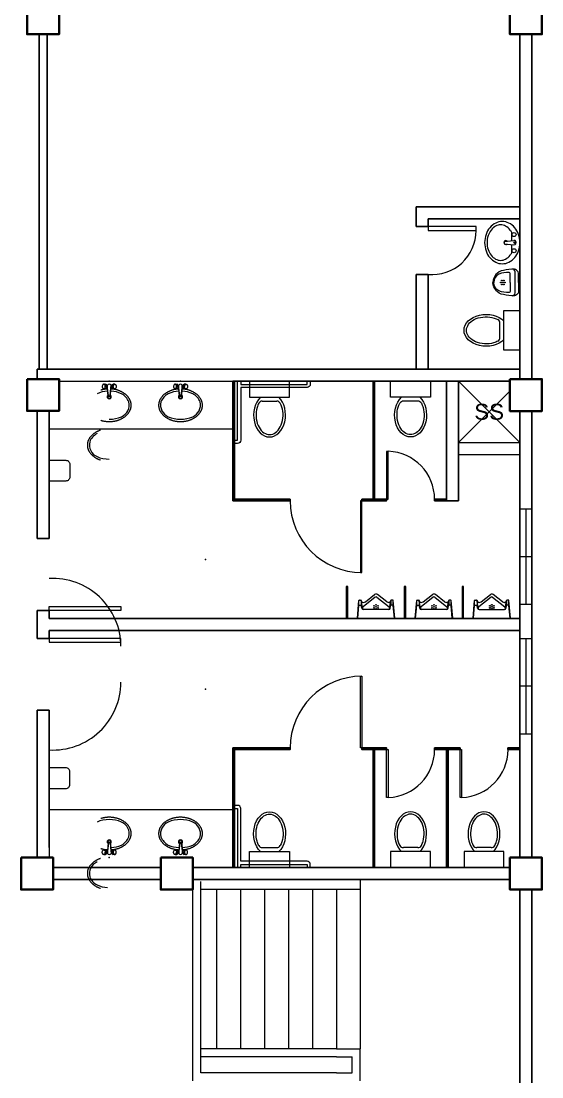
# Model space of a CAD drawing. Header units: millimetres. Extents: x 3 to 421, y 1 to 233.
# Drawn here: x 391.16 to 397.68, y 120.14 to 133.38 of the extents above; entities that cross this region are included whole.
import ezdxf

# ---------------------------------------------------------------- set-up
doc = ezdxf.new("R2010")
doc.units = ezdxf.units.MM
doc.header["$MEASUREMENT"] = 0
doc.linetypes.add('HIDDEN2', pattern=[0.1875, 0.125, -0.0625])
for name, color, linetype, lineweight in [('door', 234, 'Continuous', 13), ('road', 1, 'Continuous', 20), ('WALL', 4, 'Continuous', 30), ('walls', 4, 'Continuous', 30)]:
    doc.layers.add(name, color=color, linetype=linetype, lineweight=lineweight)
doc.styles.add('SWISSLT175', font='swissl.ttf', dxfattribs={"height": 0.175})

msp = doc.modelspace()

# ---------------------------------------------------------------- linework, layer by layer
at = {"color": 8, "linetype": 'ByBlock', "lineweight": 25}
for p, q in [((391.383, 133.219), (391.383, 129.018)), ((391.483, 133.219), (391.483, 129.018)), ((397.408, 133.219), (397.408, 128.894)), ((397.408, 133.219), (397.408, 128.894)), ((397.558, 133.219), (397.558, 128.894)), ((397.558, 130.792), (397.558, 131.942)), ((397.408, 130.792), (397.408, 131.792)), ((396.108, 131.056), (396.108, 130.806)), ((396.108, 131.056), (397.408, 131.056)), ((396.258, 130.906), (396.258, 130.806)), ((396.108, 130.806), (396.258, 130.806)), ((396.108, 130.206), (396.108, 129.018)), ((396.108, 130.206), (396.258, 130.206)), ((396.258, 130.206), (396.258, 129.018)), ((391.358, 129.018), (391.358, 128.895)), ((395.808, 129.018), (391.358, 129.018)), ((397.408, 129.018), (395.808, 129.018)), ((393.831, 128.868), (397.283, 128.868)), ((396.488, 127.368), (396.488, 128.868)), ((396.638, 127.368), (396.638, 128.868)), ((391.358, 128.495), (391.358, 126.893)), ((391.508, 128.495), (391.508, 126.893)), ((397.408, 128.494), (397.408, 126.067)), ((397.408, 128.494), (397.408, 125.967)), ((397.558, 128.494), (397.558, 122.893)), ((396.488, 127.368), (396.638, 127.368)), ((391.508, 126.893), (391.358, 126.893)), ((391.358, 125.993), (391.358, 125.643)), ((391.508, 125.993), (391.508, 125.893)), ((397.408, 125.967), (397.408, 122.893)), ((397.408, 125.893), (391.508, 125.893)), ((391.508, 125.743), (391.508, 125.643)), ((397.408, 125.743), (391.508, 125.743)), ((391.508, 124.743), (391.358, 124.743)), ((392.908, 122.768), (391.558, 122.768)), ((393.308, 122.768), (393.558, 122.768)), ((393.558, 122.768), (395.558, 122.768)), ((397.283, 122.768), (395.558, 122.768)), ((392.908, 122.618), (391.558, 122.618)), ((393.308, 122.618), (393.558, 122.618)), ((393.558, 122.618), (395.558, 122.618)), ((397.283, 122.618), (395.558, 122.618)), ((397.408, 122.493), (397.408, 118.093)), ((397.558, 122.493), (397.558, 118.093)), ((397.408, 118.093), (397.408, 121.366)), ((397.558, 118.093), (397.558, 121.366))]:
    msp.add_line(p, q, dxfattribs=at)
at = {"color": 8, "linetype": 'ByBlock', "lineweight": 9}
for p, q in [((397.408, 132.342), (397.408, 133.219)), ((397.558, 132.342), (397.558, 133.219)), ((397.408, 132.342), (397.408, 131.942)), ((397.558, 132.342), (397.558, 131.942)), ((397.408, 130.792), (397.408, 130.392)), ((397.558, 130.792), (397.558, 130.392)), ((397.558, 129.242), (397.558, 130.392)), ((397.408, 129.242), (397.408, 130.242)), ((397.408, 129.242), (397.408, 128.894)), ((397.558, 129.242), (397.558, 128.894)), ((396.638, 128.868), (397.408, 128.098)), ((397.283, 128.743), (396.638, 128.098)), ((396.638, 128.098), (397.408, 128.098)), ((396.638, 127.948), (397.408, 127.948)), ((397.408, 127.267), (397.558, 127.267)), ((397.483, 127.267), (397.483, 126.067)), ((397.558, 127.267), (397.558, 126.067)), ((397.558, 126.667), (397.408, 126.667)), ((397.558, 126.067), (397.408, 126.067)), ((397.408, 125.893), (397.408, 125.993)), ((397.408, 125.743), (397.408, 125.643)), ((397.408, 125.643), (397.558, 125.643)), ((397.483, 125.643), (397.483, 124.443)), ((397.558, 125.643), (397.558, 124.443)), ((397.558, 125.043), (397.408, 125.043)), ((397.558, 124.443), (397.408, 124.443)), ((391.508, 122.893), (391.358, 122.893)), ((393.308, 122.493), (393.308, 122.618)), ((395.408, 122.618), (395.408, 122.493)), ((393.308, 120.093), (393.308, 122.493)), ((393.408, 122.493), (393.408, 122.593)), ((393.408, 120.193), (393.408, 122.493)), ((395.408, 122.493), (393.408, 122.493)), ((393.608, 122.493), (393.608, 120.493)), ((393.908, 122.493), (393.908, 120.493)), ((394.208, 122.493), (394.208, 120.493)), ((394.508, 122.493), (394.508, 120.493)), ((394.808, 122.493), (394.808, 120.493)), ((395.108, 122.493), (395.108, 120.493)), ((395.408, 122.493), (395.408, 120.493)), ((395.108, 120.493), (393.408, 120.493)), ((395.108, 120.493), (395.408, 120.493)), ((395.408, 120.393), (395.408, 120.493)), ((395.108, 120.393), (393.408, 120.393)), ((395.108, 120.393), (395.308, 120.393)), ((395.308, 120.193), (395.308, 120.393)), ((395.408, 120.193), (395.408, 120.393)), ((395.108, 120.193), (393.408, 120.193)), ((395.108, 120.193), (395.308, 120.193)), ((395.408, 120.093), (395.408, 120.193))]:
    msp.add_line(p, q, dxfattribs=at)
at = {"color": 8, "linetype": 'ByBlock', "lineweight": 25, "ltscale": 0.3}
for p, q in [((397.408, 130.906), (396.258, 130.906)), ((391.508, 125.993), (391.358, 125.993)), ((391.508, 125.643), (391.358, 125.643))]:
    msp.add_line(p, q, dxfattribs=at)
at = {"color": 8, "lineweight": 9}
for p, q in [((397.21, 130.62), (397.332, 130.633)), ((397.21, 130.591), (397.332, 130.578)), ((397.347, 129.974), (397.347, 130.238)), ((397.208, 129.756), (397.408, 129.756)), ((397.208, 129.256), (397.208, 129.756)), ((397.408, 129.756), (397.408, 129.256)), ((397.158, 129.415), (397.158, 129.596)), ((397.408, 129.256), (397.208, 129.256)), ((394.021, 128.868), (394.021, 128.668)), ((394.521, 128.868), (394.021, 128.868)), ((394.521, 128.668), (394.521, 128.868)), ((395.788, 128.668), (395.788, 128.868)), ((395.788, 128.868), (396.288, 128.868)), ((396.288, 128.868), (396.288, 128.668)), ((392.194, 128.83), (392.215, 128.83)), ((392.194, 128.772), (392.215, 128.772)), ((392.21, 128.821), (392.197, 128.83)), ((392.21, 128.78), (392.197, 128.772)), ((392.21, 128.821), (392.228, 128.821)), ((392.21, 128.821), (392.213, 128.801)), ((392.21, 128.78), (392.213, 128.801)), ((392.21, 128.78), (392.228, 128.78)), ((392.232, 128.801), (392.213, 128.801)), ((392.228, 128.821), (392.215, 128.83)), ((392.228, 128.78), (392.215, 128.772)), ((392.228, 128.821), (392.232, 128.801)), ((392.228, 128.78), (392.232, 128.801)), ((392.231, 128.815), (392.234, 128.815)), ((392.231, 128.787), (392.234, 128.787)), ((392.242, 128.782), (392.24, 128.818)), ((392.252, 128.687), (392.242, 128.782)), ((392.248, 128.677), (392.242, 128.777)), ((392.273, 128.687), (392.284, 128.782)), ((392.277, 128.677), (392.283, 128.777)), ((392.284, 128.782), (392.285, 128.818)), ((392.294, 128.815), (392.291, 128.815)), ((392.294, 128.787), (392.291, 128.787)), ((392.297, 128.821), (392.294, 128.801)), ((392.297, 128.78), (392.294, 128.801)), ((392.294, 128.801), (392.312, 128.801)), ((392.297, 128.821), (392.31, 128.83)), ((392.315, 128.821), (392.297, 128.821)), ((392.297, 128.78), (392.31, 128.772)), ((392.315, 128.78), (392.297, 128.78)), ((392.331, 128.83), (392.31, 128.83)), ((392.331, 128.772), (392.31, 128.772)), ((392.315, 128.821), (392.312, 128.801)), ((392.315, 128.78), (392.312, 128.801)), ((392.315, 128.821), (392.328, 128.83)), ((392.315, 128.78), (392.328, 128.772)), ((393.087, 128.83), (393.108, 128.83)), ((393.087, 128.772), (393.108, 128.772)), ((393.102, 128.821), (393.09, 128.83)), ((393.102, 128.78), (393.09, 128.772)), ((393.102, 128.821), (393.121, 128.821)), ((393.102, 128.821), (393.106, 128.801)), ((393.102, 128.78), (393.106, 128.801)), ((393.102, 128.78), (393.121, 128.78)), ((393.124, 128.801), (393.106, 128.801)), ((393.121, 128.821), (393.108, 128.83)), ((393.121, 128.78), (393.108, 128.772)), ((393.121, 128.821), (393.124, 128.801)), ((393.121, 128.78), (393.124, 128.801)), ((393.124, 128.815), (393.127, 128.815)), ((393.124, 128.787), (393.127, 128.787)), ((393.134, 128.782), (393.133, 128.818)), ((393.145, 128.687), (393.134, 128.782)), ((393.141, 128.677), (393.135, 128.777)), ((393.165, 128.687), (393.176, 128.782)), ((393.17, 128.677), (393.176, 128.777)), ((393.176, 128.782), (393.178, 128.818)), ((393.187, 128.815), (393.184, 128.815)), ((393.187, 128.787), (393.184, 128.787)), ((393.19, 128.821), (393.186, 128.801)), ((393.19, 128.78), (393.186, 128.801)), ((393.186, 128.801), (393.205, 128.801)), ((393.19, 128.821), (393.203, 128.83)), ((393.208, 128.821), (393.19, 128.821)), ((393.208, 128.78), (393.19, 128.78)), ((393.19, 128.78), (393.203, 128.772)), ((393.224, 128.83), (393.203, 128.83)), ((393.224, 128.772), (393.203, 128.772)), ((393.208, 128.821), (393.205, 128.801)), ((393.208, 128.78), (393.205, 128.801)), ((393.208, 128.821), (393.221, 128.83)), ((393.208, 128.78), (393.221, 128.772)), ((392.253, 128.686), (392.248, 128.677)), ((392.272, 128.686), (392.277, 128.677)), ((393.145, 128.686), (393.141, 128.677)), ((393.165, 128.686), (393.169, 128.677)), ((394.021, 128.668), (394.521, 128.668)), ((394.18, 128.618), (394.361, 128.618)), ((396.288, 128.668), (395.788, 128.668)), ((396.129, 128.618), (395.948, 128.618)), ((395.472, 126.102), (395.588, 126.192)), ((395.74, 126.102), (395.624, 126.192)), ((396.197, 126.102), (396.313, 126.192)), ((396.465, 126.102), (396.349, 126.192)), ((396.922, 126.102), (397.038, 126.192)), ((397.19, 126.102), (397.074, 126.192)), ((395.371, 125.896), (395.391, 126.118)), ((395.376, 125.896), (395.39, 126.053)), ((395.391, 126.055), (395.391, 126.118)), ((395.395, 126.058), (395.417, 126.058)), ((395.396, 126.123), (395.416, 126.123)), ((395.422, 126.11), (395.421, 126.118)), ((395.421, 126.118), (395.421, 126.056)), ((395.428, 126.02), (395.421, 126.054)), ((395.436, 126.022), (395.422, 126.11)), ((395.442, 126.093), (395.446, 126.093)), ((395.596, 126.16), (395.444, 126.04)), ((395.615, 126.16), (395.768, 126.04)), ((395.77, 126.093), (395.765, 126.093)), ((395.775, 126.022), (395.789, 126.11)), ((395.784, 126.02), (395.79, 126.054)), ((395.789, 126.11), (395.791, 126.118)), ((395.791, 126.118), (395.791, 126.056)), ((395.816, 126.058), (395.795, 126.058)), ((395.816, 126.123), (395.796, 126.123)), ((395.821, 126.055), (395.821, 126.118)), ((395.841, 125.896), (395.821, 126.118)), ((395.836, 125.896), (395.821, 126.053)), ((396.096, 125.896), (396.116, 126.118)), ((396.101, 125.896), (396.115, 126.053)), ((396.116, 126.055), (396.116, 126.118)), ((396.12, 126.058), (396.142, 126.058)), ((396.121, 126.123), (396.141, 126.123)), ((396.147, 126.11), (396.146, 126.118)), ((396.146, 126.118), (396.146, 126.056)), ((396.153, 126.02), (396.146, 126.054)), ((396.161, 126.022), (396.147, 126.11)), ((396.167, 126.093), (396.171, 126.093)), ((396.321, 126.16), (396.169, 126.04)), ((396.34, 126.16), (396.493, 126.04)), ((396.495, 126.093), (396.49, 126.093)), ((396.5, 126.022), (396.514, 126.11)), ((396.509, 126.02), (396.515, 126.054)), ((396.514, 126.11), (396.516, 126.118)), ((396.516, 126.118), (396.516, 126.056)), ((396.541, 126.058), (396.52, 126.058)), ((396.541, 126.123), (396.521, 126.123)), ((396.546, 126.055), (396.546, 126.118)), ((396.566, 125.896), (396.546, 126.118)), ((396.561, 125.896), (396.546, 126.053)), ((396.821, 125.896), (396.841, 126.118)), ((396.826, 125.896), (396.84, 126.053)), ((396.841, 126.055), (396.841, 126.118)), ((396.845, 126.058), (396.867, 126.058)), ((396.846, 126.123), (396.866, 126.123)), ((396.872, 126.11), (396.871, 126.118)), ((396.871, 126.118), (396.871, 126.056)), ((396.878, 126.02), (396.871, 126.054)), ((396.886, 126.022), (396.872, 126.11)), ((396.892, 126.093), (396.896, 126.093)), ((397.046, 126.16), (396.894, 126.04)), ((397.065, 126.16), (397.218, 126.04)), ((397.22, 126.093), (397.215, 126.093)), ((397.225, 126.022), (397.239, 126.11)), ((397.234, 126.02), (397.24, 126.054)), ((397.239, 126.11), (397.241, 126.118)), ((397.241, 126.118), (397.241, 126.056)), ((397.266, 126.058), (397.245, 126.058)), ((397.266, 126.123), (397.246, 126.123)), ((397.271, 126.055), (397.271, 126.118)), ((397.291, 125.896), (397.271, 126.118)), ((397.286, 125.896), (397.271, 126.053)), ((395.436, 126.022), (395.439, 126.005)), ((395.764, 126.003), (395.447, 126.003)), ((395.775, 126.022), (395.772, 126.005)), ((396.161, 126.022), (396.164, 126.005)), ((396.489, 126.003), (396.172, 126.003)), ((396.5, 126.022), (396.497, 126.005)), ((396.886, 126.022), (396.889, 126.005)), ((396.897, 126.003), (397.214, 126.003)), ((397.225, 126.022), (397.222, 126.005)), ((395.379, 125.893), (395.374, 125.893)), ((395.833, 125.893), (395.379, 125.893)), ((395.52, 125.893), (395.45, 125.893)), ((395.833, 125.893), (395.838, 125.893)), ((396.104, 125.893), (396.099, 125.893)), ((396.558, 125.893), (396.104, 125.893)), ((396.245, 125.893), (396.175, 125.893)), ((396.558, 125.893), (396.563, 125.893)), ((396.829, 125.893), (396.824, 125.893)), ((396.829, 125.893), (397.283, 125.893)), ((397.142, 125.893), (397.212, 125.893)), ((397.283, 125.893), (397.288, 125.893)), ((392.248, 123.084), (392.242, 122.984)), ((392.252, 123.075), (392.242, 122.979)), ((392.253, 123.075), (392.248, 123.085)), ((392.272, 123.075), (392.277, 123.085)), ((392.273, 123.075), (392.284, 122.979)), ((392.277, 123.084), (392.283, 122.984)), ((393.145, 123.075), (393.134, 122.979)), ((393.141, 123.084), (393.135, 122.984)), ((393.145, 123.075), (393.141, 123.085)), ((393.165, 123.075), (393.169, 123.085)), ((393.165, 123.075), (393.176, 122.979)), ((393.17, 123.084), (393.176, 122.984)), ((394.18, 123.018), (394.361, 123.018)), ((396.129, 123.018), (395.948, 123.018)), ((397.049, 123.018), (396.868, 123.018)), ((392.194, 122.989), (392.215, 122.989)), ((392.194, 122.931), (392.215, 122.931)), ((392.21, 122.981), (392.197, 122.989)), ((392.21, 122.94), (392.197, 122.931)), ((392.21, 122.981), (392.213, 122.96)), ((392.21, 122.981), (392.228, 122.981)), ((392.21, 122.94), (392.213, 122.96)), ((392.21, 122.94), (392.228, 122.94)), ((392.232, 122.96), (392.213, 122.96)), ((392.228, 122.981), (392.215, 122.989)), ((392.228, 122.94), (392.215, 122.931)), ((392.228, 122.981), (392.232, 122.96)), ((392.228, 122.94), (392.232, 122.96)), ((392.231, 122.974), (392.234, 122.974)), ((392.231, 122.946), (392.234, 122.946)), ((392.242, 122.979), (392.24, 122.943)), ((392.284, 122.979), (392.285, 122.943)), ((392.294, 122.974), (392.291, 122.974)), ((392.294, 122.946), (392.291, 122.946)), ((392.297, 122.981), (392.294, 122.96)), ((392.294, 122.96), (392.312, 122.96)), ((392.297, 122.94), (392.294, 122.96)), ((392.297, 122.981), (392.31, 122.989)), ((392.315, 122.981), (392.297, 122.981)), ((392.297, 122.94), (392.31, 122.931)), ((392.315, 122.94), (392.297, 122.94)), ((392.331, 122.989), (392.31, 122.989)), ((392.331, 122.931), (392.31, 122.931)), ((392.315, 122.981), (392.312, 122.96)), ((392.315, 122.94), (392.312, 122.96)), ((392.315, 122.981), (392.328, 122.989)), ((392.315, 122.94), (392.328, 122.931)), ((393.087, 122.989), (393.108, 122.989)), ((393.087, 122.931), (393.108, 122.931)), ((393.102, 122.981), (393.09, 122.989)), ((393.102, 122.94), (393.09, 122.931)), ((393.102, 122.981), (393.106, 122.96)), ((393.102, 122.981), (393.121, 122.981)), ((393.102, 122.94), (393.106, 122.96)), ((393.102, 122.94), (393.121, 122.94)), ((393.124, 122.96), (393.106, 122.96)), ((393.121, 122.981), (393.108, 122.989)), ((393.121, 122.94), (393.108, 122.931)), ((393.121, 122.981), (393.124, 122.96)), ((393.121, 122.94), (393.124, 122.96)), ((393.124, 122.974), (393.127, 122.974)), ((393.124, 122.946), (393.127, 122.946)), ((393.134, 122.979), (393.133, 122.943)), ((393.176, 122.979), (393.178, 122.943)), ((393.187, 122.974), (393.184, 122.974)), ((393.187, 122.946), (393.184, 122.946)), ((393.19, 122.981), (393.186, 122.96)), ((393.186, 122.96), (393.205, 122.96)), ((393.19, 122.94), (393.186, 122.96)), ((393.19, 122.981), (393.203, 122.989)), ((393.208, 122.981), (393.19, 122.981)), ((393.208, 122.94), (393.19, 122.94)), ((393.19, 122.94), (393.203, 122.931)), ((393.224, 122.989), (393.203, 122.989)), ((393.224, 122.931), (393.203, 122.931)), ((393.208, 122.981), (393.205, 122.96)), ((393.208, 122.94), (393.205, 122.96)), ((393.208, 122.981), (393.221, 122.989)), ((393.208, 122.94), (393.221, 122.931)), ((394.021, 122.768), (394.021, 122.968)), ((394.021, 122.968), (394.521, 122.968)), ((394.521, 122.968), (394.521, 122.768)), ((395.788, 122.968), (395.788, 122.768)), ((396.288, 122.968), (395.788, 122.968)), ((396.288, 122.768), (396.288, 122.968)), ((396.708, 122.968), (396.708, 122.768)), ((397.208, 122.968), (396.708, 122.968)), ((397.208, 122.768), (397.208, 122.968)), ((394.521, 122.768), (394.021, 122.768)), ((395.788, 122.768), (396.288, 122.768)), ((396.708, 122.768), (397.208, 122.768))]:
    msp.add_line(p, q, dxfattribs=at)
at = {"color": 8, "lineweight": 25}
msp.add_line((391.633, 128.863), (393.811, 128.868), dxfattribs=at)
at = {"color": 8, "linetype": 'ByBlock', "lineweight": 35}
for points in [[(391.233, 133.619), (391.633, 133.619), (391.633, 133.219), (391.233, 133.219)], [(397.283, 133.619), (397.683, 133.619), (397.683, 133.219), (397.283, 133.219)], [(391.233, 128.895), (391.633, 128.895), (391.633, 128.495), (391.233, 128.495)], [(397.283, 128.894), (397.683, 128.894), (397.683, 128.494), (397.283, 128.494)], [(391.158, 122.893), (391.558, 122.893), (391.558, 122.493), (391.158, 122.493)], [(392.908, 122.893), (393.308, 122.893), (393.308, 122.493), (392.908, 122.493)], [(397.283, 122.893), (397.683, 122.893), (397.683, 122.493), (397.283, 122.493)]]:
    msp.add_lwpolyline(points, close=True, dxfattribs=at)
at = {"color": 8, "lineweight": 9}
for points in [[(397.187, 130.871, 0.11576), (397.105, 130.851, 0.104047), (397.031, 130.793, 0.090875), (396.984, 130.709, 0.083344), (396.966, 130.606, 0.083344), (396.984, 130.502, 0.090875), (397.031, 130.418, 0.104047), (397.105, 130.36, 0.11576), (397.187, 130.341, 0.11576), (397.27, 130.36, 0.104047), (397.344, 130.418, 0.090875), (397.391, 130.502, 0.083344), (397.408, 130.606, 0.083344), (397.391, 130.709, 0.090875), (397.344, 130.793, 0.104047), (397.27, 130.851, 0.11576)], [(392.194, 128.772, 0.145837), (392.2, 128.774, 0.107165), (392.207, 128.78, 0.077149), (392.211, 128.789, 0.064217), (392.212, 128.801, 0.064217), (392.211, 128.813, 0.077149), (392.207, 128.821, 0.107165), (392.2, 128.828, 0.145837), (392.194, 128.83, 0.145837), (392.187, 128.828, 0.107165), (392.181, 128.821, 0.077149), (392.177, 128.813, 0.064217), (392.175, 128.801, 0.064217), (392.177, 128.789, 0.077149), (392.181, 128.78, 0.107165), (392.187, 128.774, 0.145837)], [(392.331, 128.772, -0.145837), (392.325, 128.774, -0.107165), (392.318, 128.78, -0.077149), (392.314, 128.789, -0.064217), (392.313, 128.801, -0.064217), (392.314, 128.813, -0.077149), (392.318, 128.821, -0.107165), (392.325, 128.828, -0.145837), (392.331, 128.83, -0.145837), (392.338, 128.828, -0.107165), (392.344, 128.821, -0.077149), (392.348, 128.813, -0.064217), (392.35, 128.801, -0.064217), (392.348, 128.789, -0.077149), (392.344, 128.78, -0.107165), (392.338, 128.774, -0.145837)], [(393.087, 128.772, 0.145837), (393.093, 128.774, 0.107165), (393.1, 128.78, 0.077149), (393.104, 128.789, 0.064217), (393.105, 128.801, 0.064217), (393.104, 128.813, 0.077149), (393.1, 128.821, 0.107165), (393.093, 128.828, 0.145837), (393.087, 128.83, 0.145837), (393.08, 128.828, 0.107165), (393.074, 128.821, 0.077149), (393.07, 128.813, 0.064217), (393.068, 128.801, 0.064217), (393.07, 128.789, 0.077149), (393.074, 128.78, 0.107165), (393.08, 128.774, 0.145837)], [(393.224, 128.772, -0.145837), (393.218, 128.774, -0.107165), (393.211, 128.78, -0.077149), (393.207, 128.789, -0.064217), (393.206, 128.801, -0.064217), (393.207, 128.813, -0.077149), (393.211, 128.821, -0.107165), (393.218, 128.828, -0.145837), (393.224, 128.83, -0.145837), (393.231, 128.828, -0.107165), (393.237, 128.821, -0.077149), (393.241, 128.813, -0.064217), (393.242, 128.801, -0.064217), (393.241, 128.789, -0.077149), (393.237, 128.78, -0.107165), (393.231, 128.774, -0.145837)], [(392.194, 122.989, -0.145837), (392.2, 122.987, -0.107165), (392.207, 122.981, -0.077149), (392.211, 122.972, -0.064217), (392.212, 122.96, -0.064217), (392.211, 122.949, -0.077149), (392.207, 122.94, -0.107165), (392.2, 122.933, -0.145837), (392.194, 122.931, -0.145837), (392.187, 122.933, -0.107165), (392.181, 122.94, -0.077149), (392.177, 122.949, -0.064217), (392.175, 122.96, -0.064217), (392.177, 122.972, -0.077149), (392.181, 122.981, -0.107165), (392.187, 122.987, -0.145837)], [(392.331, 122.989, 0.145837), (392.325, 122.987, 0.107165), (392.318, 122.981, 0.077149), (392.314, 122.972, 0.064217), (392.313, 122.96, 0.064217), (392.314, 122.949, 0.077149), (392.318, 122.94, 0.107165), (392.325, 122.933, 0.145837), (392.331, 122.931, 0.145837), (392.338, 122.933, 0.107165), (392.344, 122.94, 0.077149), (392.348, 122.949, 0.064217), (392.35, 122.96, 0.064217), (392.348, 122.972, 0.077149), (392.344, 122.981, 0.107165), (392.338, 122.987, 0.145837)], [(393.087, 122.989, -0.145837), (393.093, 122.987, -0.107165), (393.1, 122.981, -0.077149), (393.104, 122.972, -0.064217), (393.105, 122.96, -0.064217), (393.104, 122.949, -0.077149), (393.1, 122.94, -0.107165), (393.093, 122.933, -0.145837), (393.087, 122.931, -0.145837), (393.08, 122.933, -0.107165), (393.074, 122.94, -0.077149), (393.07, 122.949, -0.064217), (393.068, 122.96, -0.064217), (393.07, 122.972, -0.077149), (393.074, 122.981, -0.107165), (393.08, 122.987, -0.145837)], [(393.224, 122.989, 0.145837), (393.218, 122.987, 0.107165), (393.211, 122.981, 0.077149), (393.207, 122.972, 0.064217), (393.206, 122.96, 0.064217), (393.207, 122.949, 0.077149), (393.211, 122.94, 0.107165), (393.218, 122.933, 0.145837), (393.224, 122.931, 0.145837), (393.231, 122.933, 0.107165), (393.237, 122.94, 0.077149), (393.241, 122.949, 0.064217), (393.242, 122.96, 0.064217), (393.241, 122.972, 0.077149), (393.237, 122.981, 0.107165), (393.231, 122.987, 0.145837)]]:
    msp.add_lwpolyline(points, format="xyb", close=True, dxfattribs=at)
for points in [[(397.166, 130.828, 0.124838), (397.104, 130.812, 0.105788), (397.046, 130.763, 0.086697), (397.01, 130.693, 0.076776), (396.996, 130.606, 0.076776), (397.01, 130.518, 0.086697), (397.046, 130.448, 0.105788), (397.104, 130.399, 0.124838), (397.166, 130.383, 0.124838), (397.229, 130.399, 0.105788), (397.287, 130.448, 0.040067), (397.306, 130.479), (397.306, 130.581, 0.040067)], [(397.306, 130.63), (397.306, 130.732, 0.040067), (397.287, 130.763, 0.105788), (397.229, 130.812, 0.124838), (397.166, 130.828, 0.124838)], [(397.391, 130.209, 0.232594), (397.367, 130.26, 0.150533), (397.34, 130.271, 0.085973), (397.201, 130.258, 0.343308), (397.068, 130.106)], [(397.287, 130.106), (397.287, 130.217, 0.398633), (397.273, 130.232, 0.107696), (397.145, 130.211, 0.267529), (397.081, 130.106)], [(397.391, 130.002, -0.232594), (397.367, 129.951, -0.150533), (397.34, 129.94, -0.085973), (397.201, 129.953, -0.343308), (397.068, 130.106)], [(397.287, 130.106), (397.287, 129.994, -0.398633), (397.273, 129.979, -0.107696), (397.145, 130, -0.267529), (397.081, 130.106)], [(392.236, 128.801, 0.064217), (392.235, 128.807, 0.077149), (392.233, 128.812, 0.107165), (392.23, 128.816, 0.035268), (392.229, 128.816, 0.145837)], [(392.229, 128.787, 0.046803), (392.23, 128.789, 0.077149), (392.233, 128.794, 0.064217), (392.234, 128.801, 0.064217), (392.233, 128.808, 0.077149), (392.23, 128.813, 0.046803), (392.229, 128.815, 0.145837)], [(392.229, 128.786, 0.035268), (392.23, 128.786, 0.107165), (392.233, 128.79, 0.077149), (392.235, 128.795, 0.064217), (392.236, 128.801, 0.064217)], [(392.231, 128.787, 0.047218), (392.232, 128.788, 0.107177), (392.235, 128.791, 0.077931), (392.237, 128.795, 0.065152), (392.238, 128.801, 0.065152), (392.237, 128.807, 0.077931), (392.235, 128.811, 0.107177), (392.232, 128.814, 0.047218), (392.231, 128.815, 0.144081)], [(392.294, 128.787, -0.047218), (392.293, 128.788, -0.107177), (392.29, 128.791, -0.077931), (392.288, 128.795, -0.065152), (392.287, 128.801, -0.065152), (392.288, 128.807, -0.077931), (392.29, 128.811, -0.107177), (392.293, 128.814, -0.047218), (392.294, 128.815, -0.144081)], [(392.289, 128.801, -0.064217), (392.29, 128.807, -0.077149), (392.292, 128.812, -0.107165), (392.296, 128.816, -0.035268), (392.296, 128.816, -0.145837)], [(392.296, 128.786, -0.035268), (392.296, 128.786, -0.107165), (392.292, 128.79, -0.077149), (392.29, 128.795, -0.064217), (392.289, 128.801, -0.064217)], [(392.296, 128.787, -0.046803), (392.295, 128.789, -0.077149), (392.292, 128.794, -0.064217), (392.291, 128.801, -0.064217), (392.292, 128.808, -0.077149), (392.295, 128.813, -0.046803), (392.296, 128.815, -0.145837)], [(393.129, 128.801, 0.064217), (393.128, 128.807, 0.077149), (393.126, 128.812, 0.107165), (393.122, 128.816, 0.035268), (393.122, 128.816, 0.145837)], [(393.122, 128.787, 0.046803), (393.123, 128.789, 0.077149), (393.126, 128.794, 0.064217), (393.126, 128.801, 0.064217), (393.126, 128.808, 0.077149), (393.123, 128.813, 0.046803), (393.122, 128.815, 0.145837)], [(393.122, 128.786, 0.035268), (393.122, 128.786, 0.107165), (393.126, 128.79, 0.077149), (393.128, 128.795, 0.064217), (393.129, 128.801, 0.064217)], [(393.124, 128.787, 0.047218), (393.125, 128.788, 0.107177), (393.128, 128.791, 0.077931), (393.13, 128.795, 0.065152), (393.131, 128.801, 0.065152), (393.13, 128.807, 0.077931), (393.128, 128.811, 0.107177), (393.125, 128.814, 0.047218), (393.124, 128.815, 0.144081)], [(393.187, 128.787, -0.047218), (393.186, 128.788, -0.107177), (393.182, 128.791, -0.077931), (393.181, 128.795, -0.065152), (393.18, 128.801, -0.065152), (393.181, 128.807, -0.077931), (393.182, 128.811, -0.107177), (393.186, 128.814, -0.047218), (393.187, 128.815, -0.144081)], [(393.182, 128.801, -0.064217), (393.183, 128.807, -0.077149), (393.185, 128.812, -0.107165), (393.188, 128.816, -0.035268), (393.189, 128.816, -0.145837)], [(393.189, 128.786, -0.035268), (393.188, 128.786, -0.107165), (393.185, 128.79, -0.077149), (393.183, 128.795, -0.064217), (393.182, 128.801, -0.064217)], [(393.189, 128.787, -0.046803), (393.187, 128.789, -0.077149), (393.185, 128.794, -0.064217), (393.184, 128.801, -0.064217), (393.185, 128.808, -0.077149), (393.187, 128.813, -0.046803), (393.189, 128.815, -0.145837)], [(392.229, 122.976, -0.035268), (392.23, 122.975, -0.107165), (392.233, 122.972, -0.077149), (392.235, 122.967, -0.064217), (392.236, 122.96, -0.064217)], [(392.229, 122.974, -0.046803), (392.23, 122.972, -0.077149), (392.233, 122.967, -0.064217), (392.234, 122.96, -0.064217), (392.233, 122.954, -0.077149), (392.23, 122.948, -0.046803), (392.229, 122.946, -0.145837)], [(392.236, 122.96, -0.064217), (392.235, 122.954, -0.077149), (392.233, 122.949, -0.107165), (392.23, 122.945, -0.035268), (392.229, 122.945, -0.145837)], [(392.231, 122.974, -0.047218), (392.232, 122.973, -0.107177), (392.235, 122.97, -0.077931), (392.237, 122.966, -0.065152), (392.238, 122.96, -0.065152), (392.237, 122.955, -0.077931), (392.235, 122.95, -0.107177), (392.232, 122.947, -0.047218), (392.231, 122.947, -0.144081)], [(392.294, 122.974, 0.047218), (392.293, 122.973, 0.107177), (392.29, 122.97, 0.077931), (392.288, 122.966, 0.065152), (392.287, 122.96, 0.065152), (392.288, 122.955, 0.077931), (392.29, 122.95, 0.107177), (392.293, 122.947, 0.047218), (392.294, 122.947, 0.144081)], [(392.296, 122.976, 0.035268), (392.296, 122.975, 0.107165), (392.292, 122.972, 0.077149), (392.29, 122.967, 0.064217), (392.289, 122.96, 0.064217)], [(392.289, 122.96, 0.064217), (392.29, 122.954, 0.077149), (392.292, 122.949, 0.107165), (392.296, 122.945, 0.035268), (392.296, 122.945, 0.145837)], [(392.296, 122.974, 0.046803), (392.295, 122.972, 0.077149), (392.292, 122.967, 0.064217), (392.291, 122.96, 0.064217), (392.292, 122.954, 0.077149), (392.295, 122.948, 0.046803), (392.296, 122.946, 0.145837)], [(393.122, 122.976, -0.035268), (393.122, 122.975, -0.107165), (393.126, 122.972, -0.077149), (393.128, 122.967, -0.064217), (393.129, 122.96, -0.064217)], [(393.122, 122.974, -0.046803), (393.123, 122.972, -0.077149), (393.126, 122.967, -0.064217), (393.126, 122.96, -0.064217), (393.126, 122.954, -0.077149), (393.123, 122.948, -0.046803), (393.122, 122.946, -0.145837)], [(393.129, 122.96, -0.064217), (393.128, 122.954, -0.077149), (393.126, 122.949, -0.107165), (393.122, 122.945, -0.035268), (393.122, 122.945, -0.145837)], [(393.124, 122.974, -0.047218), (393.125, 122.973, -0.107177), (393.128, 122.97, -0.077931), (393.13, 122.966, -0.065152), (393.131, 122.96, -0.065152), (393.13, 122.955, -0.077931), (393.128, 122.95, -0.107177), (393.125, 122.947, -0.047218), (393.124, 122.947, -0.144081)], [(393.187, 122.974, 0.047218), (393.186, 122.973, 0.107177), (393.182, 122.97, 0.077931), (393.181, 122.966, 0.065152), (393.18, 122.96, 0.065152), (393.181, 122.955, 0.077931), (393.182, 122.95, 0.107177), (393.186, 122.947, 0.047218), (393.187, 122.947, 0.144081)], [(393.189, 122.976, 0.035268), (393.188, 122.975, 0.107165), (393.185, 122.972, 0.077149), (393.183, 122.967, 0.064217), (393.182, 122.96, 0.064217)], [(393.182, 122.96, 0.064217), (393.183, 122.954, 0.077149), (393.185, 122.949, 0.107165), (393.188, 122.945, 0.035268), (393.189, 122.945, 0.145837)], [(393.189, 122.974, 0.046803), (393.187, 122.972, 0.077149), (393.185, 122.967, 0.064217), (393.184, 122.96, 0.064217), (393.185, 122.954, 0.077149), (393.187, 122.948, 0.046803), (393.189, 122.946, 0.145837)]]:
    msp.add_lwpolyline(points, format="xyb", dxfattribs=at)
at = {"color": 8, "lineweight": 13, "ltscale": 0.03}
for points in [[(396.258, 130.806), (396.258, 130.756), (396.858, 130.756), (396.858, 130.806)], [(391.508, 125.993), (391.508, 126.043), (392.408, 126.043), (392.408, 125.993)], [(391.508, 125.643), (391.508, 125.593), (392.408, 125.593), (392.408, 125.643)]]:
    msp.add_lwpolyline(points, close=True, dxfattribs=at)
at = {"color": 8, "lineweight": 9}
for points in [[(397.391, 130.106), (397.391, 130.209)], [(397.391, 130.209), (397.408, 130.209), (397.408, 130.106)], [(397.391, 130.106), (397.391, 130.002)], [(397.391, 130.002), (397.408, 130.002), (397.408, 130.106)]]:
    msp.add_lwpolyline(points, dxfattribs=at)
at = {"color": 8, "linetype": 'ByBlock', "lineweight": 9, "ltscale": 0.4}
msp.add_lwpolyline([(391.633, 128.863), (393.811, 128.868), (393.811, 128.268), (391.508, 128.268), (391.508, 128.495)], dxfattribs=at)
at = {"color": 8, "linetype": 'ByBlock', "lineweight": 25}
for points in [[(393.811, 128.868), (393.831, 128.868), (393.831, 127.388), (393.811, 127.388)], [(395.588, 128.868), (395.568, 128.868), (395.568, 127.388), (395.588, 127.388)], [(393.811, 127.368), (393.811, 127.388), (394.529, 127.388), (394.529, 127.368)], [(395.429, 127.368), (395.429, 127.388), (395.738, 127.388), (395.738, 127.368)], [(396.338, 127.368), (396.488, 127.368), (396.488, 127.388), (396.338, 127.388)]]:
    msp.add_lwpolyline(points, close=True, dxfattribs=at)
at = {"color": 8, "linetype": 'ByBlock', "lineweight": 9, "ltscale": 0.4}
for points in [[(393.911, 128.128, -0.414214), (393.871, 128.088), (393.831, 128.088), (393.831, 128.128), (393.871, 128.128), (393.871, 128.868), (393.911, 128.868), (393.911, 128.828), (394.741, 128.828), (394.741, 128.868), (394.781, 128.868), (394.781, 128.828, -0.414214), (394.741, 128.788), (393.911, 128.788)], [(391.508, 127.876), (391.718, 127.876, -0.414214), (391.768, 127.826), (391.768, 127.666, -0.414214), (391.718, 127.616), (391.508, 127.616)]]:
    msp.add_lwpolyline(points, format="xyb", close=True, dxfattribs=at)
at = {"color": 8, "linetype": 'ByBlock', "lineweight": 13}
for points in [[(395.738, 127.388), (395.758, 127.388), (395.758, 127.988), (395.738, 127.988)], [(395.429, 127.368), (395.409, 127.368), (395.409, 126.468), (395.429, 126.468)], [(395.429, 127.368), (395.409, 127.368), (395.409, 126.468), (395.429, 126.468)]]:
    msp.add_lwpolyline(points, close=True, dxfattribs=at)
at = {"color": 8, "lineweight": 9}
for points in [[(397.408, 127.267), (397.558, 127.267), (397.558, 126.067), (397.408, 126.067)], [(397.408, 125.643), (397.558, 125.643), (397.558, 124.443), (397.408, 124.443)]]:
    msp.add_lwpolyline(points, close=True, dxfattribs=at)
at = {"color": 8, "linetype": 'ByBlock', "lineweight": 9}
for points in [[(395.253, 126.293), (395.233, 126.293), (395.233, 125.893), (395.253, 125.893)], [(395.978, 126.293), (395.958, 126.293), (395.958, 125.893), (395.978, 125.893)], [(396.703, 126.293), (396.683, 126.293), (396.683, 125.893), (396.703, 125.893)]]:
    msp.add_lwpolyline(points, close=True, dxfattribs=at)
at = {"color": 8, "lineweight": 9}
for centre, radius in [((397.335, 130.707), 0.0255), ((397.342, 130.606), 0.0095), ((397.335, 130.504), 0.0255), ((397.169, 130.106), 0.004), ((397.181, 130.131), 0.004), ((397.181, 130.081), 0.004), ((397.194, 130.106), 0.004), ((397.206, 130.131), 0.004), ((397.206, 130.081), 0.004), ((397.219, 130.106), 0.004), ((395.581, 126.051), 0.004), ((395.606, 126.063), 0.004), ((395.631, 126.051), 0.004), ((396.306, 126.051), 0.004), ((396.331, 126.063), 0.004), ((396.356, 126.051), 0.004), ((397.031, 126.051), 0.004), ((397.056, 126.063), 0.004), ((397.081, 126.051), 0.004), ((395.581, 126.026), 0.004), ((395.606, 126.038), 0.004), ((395.606, 126.013), 0.004), ((395.631, 126.026), 0.004), ((396.306, 126.026), 0.004), ((396.331, 126.038), 0.004), ((396.331, 126.013), 0.004), ((396.356, 126.026), 0.004), ((397.031, 126.026), 0.004), ((397.056, 126.038), 0.004), ((397.056, 126.013), 0.004), ((397.081, 126.026), 0.004)]:
    msp.add_circle(centre, radius, dxfattribs=at)
at = {"color": 8, "lineweight": 13, "ltscale": 0.03}
for centre, radius, start, end in [((396.306, 130.756), 0.552, 265.0209, 0), ((391.557, 125.543), 0.851, 0, 93.2732), ((391.557, 125.093), 0.851, 266.7268, 0)]:
    msp.add_arc(centre, radius, start, end, dxfattribs=at)
at = {"color": 8, "lineweight": 9}
for centre, radius, start, end in [((397.233, 130.606), 0.025, 161.3793, 198.6207), ((397.304, 130.606), 0.0948, 171.2026, 188.7974), ((397.233, 130.606), 0.025, 48.7978, 143.6932), ((397.233, 130.606), 0.025, 216.3068, 311.2022), ((397.335, 130.606), 0.028, 263.7545, 96.2455), ((397.312, 130.238), 0.035, 0, 92.6777), ((397.312, 129.974), 0.035, 267.3223, 0), ((397.108, 129.596), 0.05, 0, 61.9916), ((397.108, 129.415), 0.05, 298.1501, 0), ((392.256, 128.377), 0.365, 92.4433, 113.7157), ((392.234, 128.822), 0.00756, 270, 322.6816), ((392.234, 128.779), 0.00756, 6.5175, 90), ((392.263, 128.801), 0.028, 37.3184, 142.6816), ((392.291, 128.779), 0.00756, 90, 173.4825), ((392.269, 128.377), 0.365, 66.2843, 87.5567), ((392.291, 128.822), 0.00756, 217.3184, 270), ((392.318, 128.531), 0.205, 22.091, 61.6032), ((393.1, 128.531), 0.205, 118.3968, 157.909), ((393.149, 128.377), 0.365, 92.4433, 113.7157), ((393.127, 128.822), 0.00756, 270, 322.6816), ((393.127, 128.779), 0.00756, 6.5175, 90), ((393.155, 128.801), 0.028, 37.3184, 142.6816), ((393.184, 128.779), 0.00756, 90, 173.4825), ((393.161, 128.377), 0.365, 66.2843, 87.5567), ((393.184, 128.822), 0.00756, 217.3184, 270), ((393.211, 128.531), 0.205, 22.091, 61.6032), ((392.263, 128.671), 0.0263, 127.887, 51.8359), ((392.263, 128.671), 0.0213, 136.6981, 43.0677), ((392.249, 128.677), 0.001, 183.5159, 240.6121), ((392.263, 128.701), 0.028, 240.6121, 299.3879), ((392.254, 128.687), 0.002, 186.5175, 230.2813), ((392.263, 128.697), 0.0147, 230.2813, 309.7187), ((392.271, 128.687), 0.002, 309.7187, 353.4825), ((392.276, 128.677), 0.001, 299.3879, 356.4841), ((392.353, 128.569), 0.16, 293.1394, 13.9104), ((393.065, 128.569), 0.16, 166.0896, 246.8606), ((393.155, 128.671), 0.0263, 128.1641, 52.113), ((393.155, 128.671), 0.0213, 136.9323, 43.3019), ((393.142, 128.677), 0.001, 183.5159, 240.6121), ((393.155, 128.701), 0.028, 240.6121, 299.3879), ((393.147, 128.687), 0.002, 186.5175, 230.2813), ((393.155, 128.697), 0.0147, 230.2813, 309.7187), ((393.163, 128.687), 0.002, 309.7187, 353.4825), ((393.169, 128.677), 0.001, 299.3879, 356.4841), ((393.245, 128.569), 0.16, 293.1394, 13.9104), ((394.18, 128.568), 0.05, 90, 151.8499), ((394.361, 128.568), 0.05, 28.0084, 90), ((395.948, 128.568), 0.05, 90, 151.9916), ((396.129, 128.568), 0.05, 28.1501, 90), ((392.269, 128.756), 0.365, 269.0357, 293.7157), ((393.149, 128.756), 0.365, 246.2843, 270.9643), ((393.161, 128.756), 0.365, 269.0357, 293.7157), ((392.207, 128.031), 0.205, 118.3968, 157.909), ((392.173, 128.069), 0.16, 166.0896, 246.8606), ((392.256, 128.256), 0.365, 246.2843, 270.9643), ((395.606, 126.168), 0.03, 52.8153, 127.1847), ((396.331, 126.168), 0.03, 52.8153, 127.1847), ((397.056, 126.168), 0.03, 52.8153, 127.1847), ((395.395, 126.053), 0.005, 90, 176.5318), ((395.396, 126.118), 0.005, 90, 180), ((395.416, 126.118), 0.005, 0, 90), ((395.417, 126.053), 0.005, 10.3048, 90), ((395.442, 126.113), 0.02, 189.2901, 270), ((395.446, 126.133), 0.04, 270, 309.3163), ((395.606, 126.149), 0.015, 50.6837, 129.3163), ((395.765, 126.133), 0.04, 230.6837, 270), ((395.77, 126.113), 0.02, 270, 350.7099), ((395.795, 126.053), 0.005, 90, 169.6952), ((395.796, 126.118), 0.005, 90, 180), ((395.816, 126.118), 0.005, 0, 90), ((395.816, 126.053), 0.005, 3.4682, 90), ((396.12, 126.053), 0.005, 90, 176.5318), ((396.121, 126.118), 0.005, 90, 180), ((396.141, 126.118), 0.005, 0, 90), ((396.142, 126.053), 0.005, 10.3048, 90), ((396.167, 126.113), 0.02, 189.2901, 270), ((396.171, 126.133), 0.04, 270, 309.3163), ((396.331, 126.149), 0.015, 50.6837, 129.3163), ((396.49, 126.133), 0.04, 230.6837, 270), ((396.495, 126.113), 0.02, 270, 350.7099), ((396.52, 126.053), 0.005, 90, 169.6952), ((396.521, 126.118), 0.005, 90, 180), ((396.541, 126.118), 0.005, 0, 90), ((396.541, 126.053), 0.005, 3.4682, 90), ((396.845, 126.053), 0.005, 90, 176.5318), ((396.846, 126.118), 0.005, 90, 180), ((396.866, 126.118), 0.005, 0, 90), ((396.867, 126.053), 0.005, 10.3048, 90), ((396.892, 126.113), 0.02, 189.2901, 270), ((396.896, 126.133), 0.04, 270, 309.3163), ((397.056, 126.149), 0.015, 50.6837, 129.3163), ((397.215, 126.133), 0.04, 230.6837, 270), ((397.22, 126.113), 0.02, 270, 350.7099), ((397.245, 126.053), 0.005, 90, 169.6952), ((397.246, 126.118), 0.005, 90, 180), ((397.266, 126.118), 0.005, 0, 90), ((397.266, 126.053), 0.005, 3.4682, 90), ((395.447, 126.023), 0.02, 190.3048, 270), ((395.456, 126.025), 0.02, 129.3163, 189.2901), ((395.581, 126.001), 0.004, 35.6754, 144.3246), ((395.631, 126.001), 0.004, 35.6754, 144.3246), ((395.764, 126.023), 0.02, 270, 349.6952), ((395.755, 126.025), 0.02, 350.7099, 50.6837), ((396.172, 126.023), 0.02, 190.3048, 270), ((396.181, 126.025), 0.02, 129.3163, 189.2901), ((396.306, 126.001), 0.004, 35.6754, 144.3246), ((396.356, 126.001), 0.004, 35.6754, 144.3246), ((396.489, 126.023), 0.02, 270, 349.6952), ((396.48, 126.025), 0.02, 350.7099, 50.6837), ((396.897, 126.023), 0.02, 190.3048, 270), ((396.906, 126.025), 0.02, 129.3163, 189.2901), ((397.031, 126.001), 0.004, 35.6754, 144.3246), ((397.081, 126.001), 0.004, 35.6754, 144.3246), ((397.214, 126.023), 0.02, 270, 349.6952), ((397.205, 126.025), 0.02, 350.7099, 50.6837), ((395.374, 125.896), 0.003, 176.1859, 270), ((395.379, 125.896), 0.003, 176.5318, 270), ((395.833, 125.896), 0.003, 270, 3.4682), ((395.838, 125.896), 0.003, 270, 3.8141), ((396.099, 125.896), 0.003, 176.1859, 270), ((396.104, 125.896), 0.003, 176.5318, 270), ((396.558, 125.896), 0.003, 270, 3.4682), ((396.563, 125.896), 0.003, 270, 3.8141), ((396.824, 125.896), 0.003, 176.1859, 270), ((396.829, 125.896), 0.003, 176.5318, 270), ((397.283, 125.896), 0.003, 270, 3.4682), ((397.288, 125.896), 0.003, 270, 3.8141), ((392.256, 123.005), 0.365, 89.0357, 113.7157), ((392.269, 123.005), 0.365, 66.2843, 90.9643), ((392.353, 123.192), 0.16, 346.0896, 66.8606), ((393.065, 123.192), 0.16, 113.1394, 193.9104), ((393.149, 123.005), 0.365, 89.0357, 113.7157), ((393.161, 123.005), 0.365, 66.2843, 90.9643), ((393.245, 123.192), 0.16, 346.0896, 66.8606), ((392.318, 123.23), 0.205, 298.3968, 337.909), ((393.1, 123.23), 0.205, 202.091, 241.6032), ((393.211, 123.23), 0.205, 298.3968, 337.909), ((392.263, 123.09), 0.0263, 308.1641, 232.113), ((392.263, 123.09), 0.0213, 316.9323, 223.3019), ((392.249, 123.084), 0.001, 119.3879, 176.4841), ((392.263, 123.06), 0.028, 60.6121, 119.3879), ((392.254, 123.074), 0.002, 129.7187, 173.4825), ((392.263, 123.065), 0.0147, 50.2813, 129.7187), ((392.271, 123.074), 0.002, 6.5175, 50.2813), ((392.276, 123.084), 0.001, 3.5159, 60.6121), ((392.269, 123.384), 0.365, 272.4433, 293.7157), ((393.149, 123.384), 0.365, 246.2843, 267.5567), ((393.155, 123.09), 0.0263, 307.887, 231.8359), ((393.155, 123.09), 0.0213, 316.6981, 223.0677), ((393.142, 123.084), 0.001, 119.3879, 176.4841), ((393.155, 123.06), 0.028, 60.6121, 119.3879), ((393.147, 123.074), 0.002, 129.7187, 173.4825), ((393.155, 123.065), 0.0147, 50.2813, 129.7187), ((393.163, 123.074), 0.002, 6.5175, 50.2813), ((393.169, 123.084), 0.001, 3.5159, 60.6121), ((393.161, 123.384), 0.365, 272.4433, 293.7157), ((394.18, 123.068), 0.05, 208.1501, 270), ((394.361, 123.068), 0.05, 270, 331.9916), ((395.948, 123.068), 0.05, 208.0084, 270), ((396.129, 123.068), 0.05, 270, 331.8499), ((396.868, 123.068), 0.05, 208.0084, 270), ((397.049, 123.068), 0.05, 270, 331.8499), ((392.234, 122.982), 0.00756, 270, 353.4825), ((392.234, 122.939), 0.00756, 37.3184, 90), ((392.263, 122.96), 0.028, 217.3184, 322.6816), ((392.291, 122.982), 0.00756, 186.5175, 270), ((392.291, 122.939), 0.00756, 90, 142.6816), ((393.127, 122.982), 0.00756, 270, 353.4825), ((393.127, 122.939), 0.00756, 37.3184, 90), ((393.155, 122.96), 0.028, 217.3184, 322.6816), ((393.184, 122.982), 0.00756, 186.5175, 270), ((393.184, 122.939), 0.00756, 90, 142.6816), ((392.173, 122.692), 0.16, 113.1394, 193.9104), ((392.207, 122.73), 0.205, 202.091, 241.6032), ((392.256, 122.884), 0.365, 246.2843, 267.5567)]:
    msp.add_arc(centre, radius, start, end, dxfattribs=at)
at = {"color": 8, "linetype": 'HIDDEN2', "lineweight": 9}
for centre, radius, start, end in [((392.263, 128.404), 0.367, 93.119, 107.1394), ((392.263, 128.404), 0.367, 72.8606, 86.881), ((392.287, 128.483), 0.283, 53.3314, 72.8606), ((392.325, 128.534), 0.22, 29.0892, 53.3314), ((393.093, 128.534), 0.22, 126.6686, 150.9108), ((393.131, 128.483), 0.283, 107.1394, 126.6686), ((393.155, 128.404), 0.367, 93.119, 107.1394), ((393.155, 128.404), 0.367, 72.8606, 86.881), ((393.18, 128.483), 0.283, 53.3314, 72.8606), ((393.218, 128.534), 0.22, 29.0892, 53.3314), ((392.383, 128.566), 0.154, 0, 29.0892), ((392.383, 128.566), 0.154, 330.9108, 0), ((393.035, 128.566), 0.154, 150.9108, 180), ((393.035, 128.566), 0.154, 180, 209.0892), ((393.276, 128.566), 0.154, 0, 29.0892), ((393.276, 128.566), 0.154, 330.9108, 0), ((392.325, 128.599), 0.22, 306.6686, 330.9108), ((393.093, 128.599), 0.22, 209.0892, 233.3314), ((393.218, 128.599), 0.22, 306.6686, 330.9108), ((392.263, 128.729), 0.367, 252.8606, 270), ((392.263, 128.729), 0.367, 270, 287.1394), ((392.287, 128.649), 0.283, 287.1394, 306.6686), ((393.131, 128.649), 0.283, 233.3314, 252.8606), ((393.155, 128.729), 0.367, 252.8606, 270), ((393.155, 128.729), 0.367, 270, 287.1394), ((393.18, 128.649), 0.283, 287.1394, 306.6686), ((392.2, 128.034), 0.22, 126.6686, 150.9108), ((392.238, 127.983), 0.283, 107.1394, 126.6686), ((392.142, 128.066), 0.154, 150.9108, 180), ((392.142, 128.066), 0.154, 180, 209.0892), ((392.2, 128.099), 0.22, 209.0892, 233.3314), ((392.238, 128.149), 0.283, 233.3314, 252.8606), ((392.263, 123.032), 0.367, 90, 107.1394), ((392.263, 123.032), 0.367, 72.8606, 90), ((392.287, 123.112), 0.283, 53.3314, 72.8606), ((392.325, 123.163), 0.22, 29.0892, 53.3314), ((392.383, 123.195), 0.154, 0, 29.0892), ((393.035, 123.195), 0.154, 150.9108, 180), ((393.093, 123.163), 0.22, 126.6686, 150.9108), ((393.131, 123.112), 0.283, 107.1394, 126.6686), ((393.155, 123.032), 0.367, 90, 107.1394), ((393.155, 123.032), 0.367, 72.8606, 90), ((393.18, 123.112), 0.283, 53.3314, 72.8606), ((393.218, 123.163), 0.22, 29.0892, 53.3314), ((393.276, 123.195), 0.154, 0, 29.0892), ((392.383, 123.195), 0.154, 330.9108, 0), ((393.035, 123.195), 0.154, 180, 209.0892), ((393.276, 123.195), 0.154, 330.9108, 0), ((392.263, 123.358), 0.367, 252.8606, 266.881), ((392.263, 123.358), 0.367, 273.119, 287.1394), ((392.287, 123.278), 0.283, 287.1394, 306.6686), ((392.325, 123.227), 0.22, 306.6686, 330.9108), ((393.093, 123.227), 0.22, 209.0892, 233.3314), ((393.131, 123.278), 0.283, 233.3314, 252.8606), ((393.155, 123.358), 0.367, 252.8606, 266.881), ((393.155, 123.358), 0.367, 273.119, 287.1394), ((393.18, 123.278), 0.283, 287.1394, 306.6686), ((393.218, 123.227), 0.22, 306.6686, 330.9108), ((392.238, 122.612), 0.283, 107.1394, 126.6686), ((392.142, 122.695), 0.154, 150.9108, 180), ((392.2, 122.663), 0.22, 126.6686, 150.9108), ((392.142, 122.695), 0.154, 180, 209.0892), ((392.2, 122.727), 0.22, 209.0892, 233.3314), ((392.238, 122.778), 0.283, 233.3314, 252.8606)]:
    msp.add_arc(centre, radius, start, end, dxfattribs=at)
at = {"color": 8, "linetype": 'ByBlock', "lineweight": 13}
for centre, radius, start, end in [((395.738, 127.388), 0.601, 0.0238, 88.0341), ((395.429, 127.368), 0.9, 180, 270)]:
    msp.add_arc(centre, radius, start, end, dxfattribs=at)
at = {"color": 8, "lineweight": 9, "extrusion": (0, 0, -1)}
for centre, major_axis in [((396.983, 129.506), (0.275, 0)), ((396.038, 128.443), (0, 0.275)), ((394.271, 123.193), (0, -0.275))]:
    msp.add_ellipse(centre, major_axis=major_axis, ratio=0.727273, start_param=0.612555, end_param=5.670631, dxfattribs=at)
at = {"color": 8, "lineweight": 9}
for centre, major_axis in [((394.271, 128.443), (0, 0.275)), ((396.038, 123.193), (0, -0.275)), ((396.958, 123.193), (0, -0.275))]:
    msp.add_ellipse(centre, major_axis=major_axis, ratio=0.727273, start_param=0.612555, end_param=5.670631, dxfattribs=at)
for points in [[(397.132, 129.371), (397.115, 129.362), (397.097, 129.355), (397.006, 129.328), (396.919, 129.333), (396.787, 129.391), (396.746, 129.441), (396.733, 129.539), (396.759, 129.591), (396.87, 129.665), (396.953, 129.683), (397.067, 129.667), (397.102, 129.656), (397.132, 129.64)], [(394.136, 128.592), (394.127, 128.575), (394.12, 128.557), (394.093, 128.466), (394.098, 128.379), (394.156, 128.247), (394.206, 128.206), (394.304, 128.192), (394.356, 128.218), (394.43, 128.33), (394.448, 128.413), (394.432, 128.527), (394.421, 128.562), (394.405, 128.592)], [(396.173, 128.592), (396.182, 128.575), (396.189, 128.557), (396.216, 128.466), (396.211, 128.379), (396.153, 128.247), (396.103, 128.206), (396.005, 128.192), (395.953, 128.218), (395.879, 128.33), (395.861, 128.413), (395.876, 128.527), (395.888, 128.562), (395.904, 128.592)], [(394.136, 123.045), (394.127, 123.061), (394.12, 123.079), (394.093, 123.17), (394.098, 123.257), (394.156, 123.389), (394.206, 123.43), (394.304, 123.444), (394.356, 123.418), (394.43, 123.307), (394.448, 123.223), (394.432, 123.109), (394.421, 123.074), (394.405, 123.045)], [(396.173, 123.045), (396.182, 123.061), (396.189, 123.079), (396.216, 123.17), (396.211, 123.257), (396.153, 123.389), (396.103, 123.43), (396.005, 123.444), (395.953, 123.418), (395.879, 123.307), (395.861, 123.223), (395.876, 123.109), (395.888, 123.074), (395.904, 123.045)], [(397.093, 123.045), (397.102, 123.061), (397.109, 123.079), (397.136, 123.17), (397.131, 123.257), (397.073, 123.389), (397.023, 123.43), (396.925, 123.444), (396.873, 123.418), (396.799, 123.307), (396.781, 123.223), (396.796, 123.109), (396.808, 123.074), (396.824, 123.045)]]:
    msp.add_open_spline(points, degree=3, knots=[0.937253, 0.937253, 0.937253, 0.937253, 1.185372, 1.185372, 2.113864, 2.113864, 3.042356, 3.042356, 3.970847, 3.970847, 4.899339, 4.899339, 5.346062, 5.346062, 5.346062, 5.346062], dxfattribs=at)
for p in [(397.408, 130.106), (392.263, 128.868), (393.155, 128.868), (395.606, 125.893), (396.331, 125.893), (397.056, 125.893), (392.263, 122.893), (393.155, 122.893)]:
    msp.add_point(p, dxfattribs=at)
at = {"color": 8, "linetype": 'ByBlock', "lineweight": 9, "ltscale": 0.3}
for p in [(397.023, 128.483), (393.469, 126.631), (393.469, 125.006)]:
    msp.add_point(p, dxfattribs=at)
at = {"color": 8, "linetype": 'ByBlock', "lineweight": 9}
for p in [(395.968, 126.242), (396.693, 126.242)]:
    msp.add_point(p, dxfattribs=at)
at = {"layer": 'door', "color": 8, "linetype": 'ByBlock', "lineweight": 13}
for points in [[(395.429, 124.268), (395.409, 124.268), (395.409, 125.168), (395.429, 125.168)], [(395.429, 124.268), (395.409, 124.268), (395.409, 125.168), (395.429, 125.168)], [(395.738, 124.248), (395.758, 124.248), (395.758, 123.648), (395.738, 123.648)], [(396.658, 124.248), (396.678, 124.248), (396.678, 123.648), (396.658, 123.648)]]:
    msp.add_lwpolyline(points, close=True, dxfattribs=at)
at = {"layer": 'door', "color": 8, "linetype": 'ByBlock', "lineweight": 25}
for points in [[(393.811, 124.268), (393.811, 124.248), (394.529, 124.248), (394.529, 124.268)], [(393.811, 122.768), (393.831, 122.768), (393.831, 124.248), (393.811, 124.248)], [(395.429, 124.268), (395.429, 124.248), (395.738, 124.248), (395.738, 124.268)], [(395.588, 122.768), (395.568, 122.768), (395.568, 124.248), (395.588, 124.248)], [(396.338, 124.268), (396.658, 124.268), (396.658, 124.248), (396.338, 124.248)], [(396.508, 122.768), (396.488, 122.768), (396.488, 124.248), (396.508, 124.248)], [(397.408, 124.268), (397.258, 124.268), (397.258, 124.248), (397.408, 124.248)]]:
    msp.add_lwpolyline(points, close=True, dxfattribs=at)
at = {"layer": 'door', "color": 8, "linetype": 'ByBlock', "lineweight": 13}
for centre, radius, start, end in [((395.429, 124.268), 0.9, 90, 180), ((395.738, 124.248), 0.601, 271.9659, 359.9762), ((396.658, 124.248), 0.601, 271.9659, 359.9762)]:
    msp.add_arc(centre, radius, start, end, dxfattribs=at)
at = {"layer": 'road', "color": 8, "linetype": 'ByBlock', "lineweight": 9, "ltscale": 0.4}
msp.add_lwpolyline([(393.911, 123.508, 0.414214), (393.871, 123.548), (393.831, 123.548), (393.831, 123.508), (393.871, 123.508), (393.871, 122.768), (393.911, 122.768), (393.911, 122.808), (394.741, 122.808), (394.741, 122.768), (394.781, 122.768), (394.781, 122.808, 0.414214), (394.741, 122.848), (393.911, 122.848)], format="xyb", close=True, dxfattribs=at)
at = {"layer": 'WALL', "color": 8, "linetype": 'ByBlock', "lineweight": 9, "ltscale": 0.4}
msp.add_lwpolyline([(391.508, 123.76), (391.718, 123.76, 0.414214), (391.768, 123.81), (391.768, 123.97, 0.414214), (391.718, 124.02), (391.508, 124.02)], format="xyb", close=True, dxfattribs=at)
for points in [[(393.811, 122.893), (393.811, 123.493), (391.508, 123.493), (391.508, 123.143)], [(393.811, 122.893), (393.811, 123.493), (391.508, 123.493), (391.508, 122.893)]]:
    msp.add_lwpolyline(points, dxfattribs=at)
at = {"layer": 'walls', "color": 8, "linetype": 'ByBlock', "lineweight": 25}
for p, q in [((391.358, 124.743), (391.358, 122.893)), ((391.508, 124.743), (391.508, 123.018))]:
    msp.add_line(p, q, dxfattribs=at)

# ---------------------------------------------------------------- texts
at = {"color": 8, "linetype": 'ByBlock', "lineweight": 9, "ltscale": 0.4, "insert": (397.023, 128.483), "char_height": 0.2, "attachment_point": 5, "line_spacing_factor": 0.9, "style": 'SWISSLT175'}
msp.add_mtext('SS', dxfattribs=at)

doc.saveas('drawing.dxf')
